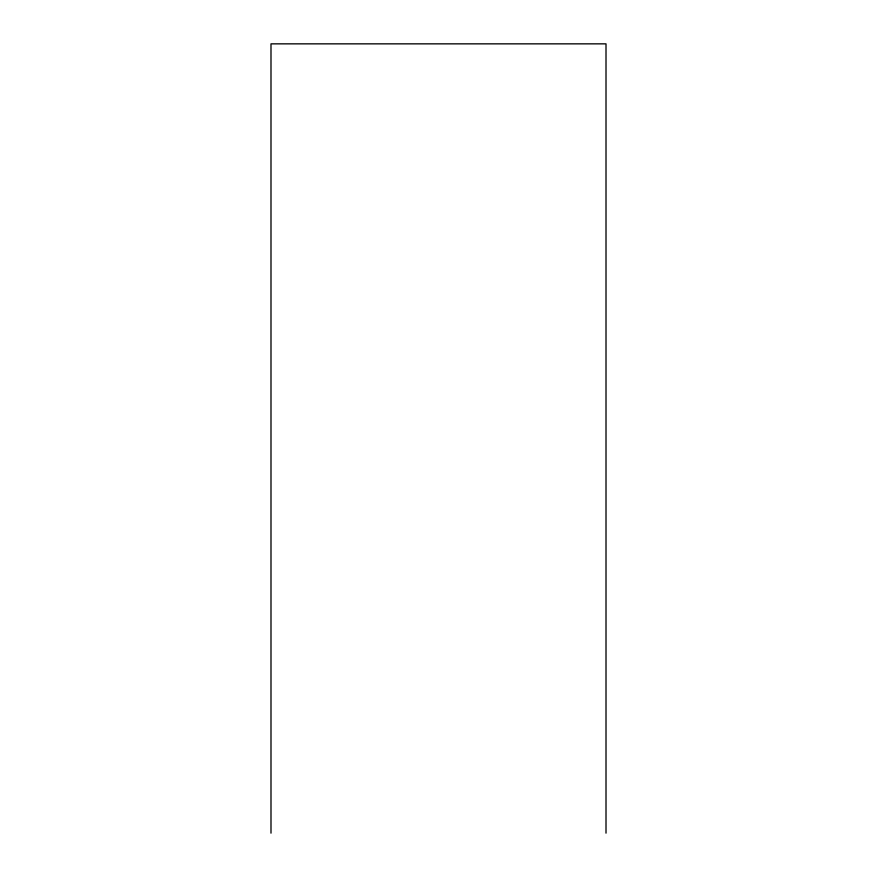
<?xml version="1.0" encoding="UTF-8"?>
<svg xmlns="http://www.w3.org/2000/svg" width="877" height="877" viewBox="0 0 877 877"><rect width="100%" height="100%" fill="white"/><g stroke="black" fill="none" stroke-linecap="round" stroke-linejoin="round"><path stroke-width="1.32" d="M606.007 833.15L606.007 43.85L270.993 43.85L270.993 833.15"/></g></svg>
